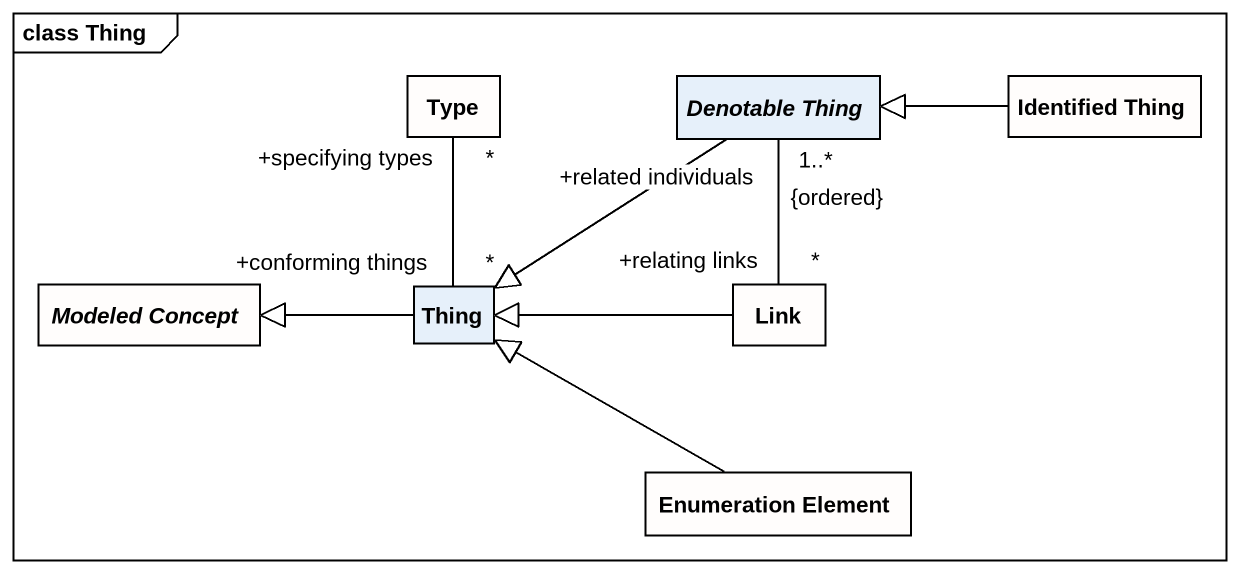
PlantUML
@startuml
mainframe class Thing
hide circle
hide empty members
class Type #FFFDFC
abstract class "Denotable Thing" as Denotable_Thing
class "Identified Thing" as Identified_Thing #FFFDFC
abstract class "Modeled Concept" as Modeled_Concept #FFFDFC
class Thing
class Link #FFFDFC
class "Enumeration Element" as Enumeration_Element #FFFDFC
Type "+specifying types\n*" -- "+conforming things\n*" Thing
Denotable_Thing --|> Thing
Denotable_Thing "+related individuals\n1..*\n{ordered}" -- "+relating links\n*" Link
Identified_Thing -left-|> Denotable_Thing
Thing -left-|> Modeled_Concept
Link -left-|> Thing
Enumeration_Element -left-|> Thing
@enduml
